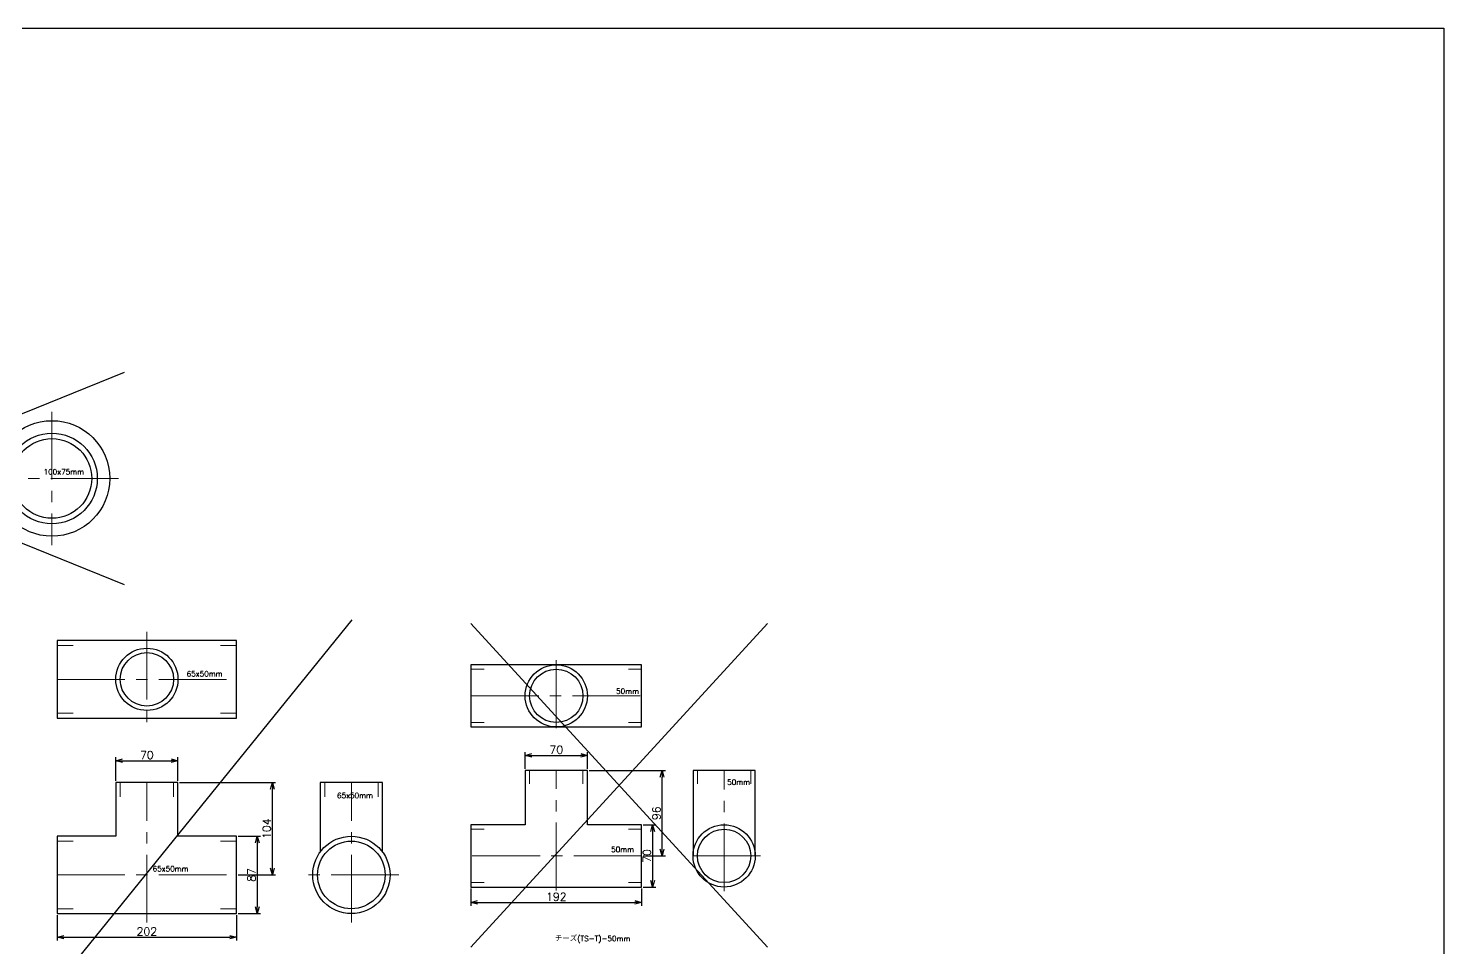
# Model space of a CAD drawing. Header units: millimetres. Extents: x -8731 to 85711, y -14522 to 31379.
# Drawn here: x 47359 to 48951, y -1409 to -375 of the extents above; entities that cross this region are included whole.
import ezdxf

# ---------------------------------------------------------------- set-up
doc = ezdxf.new("R2010")
doc.units = ezdxf.units.MM
doc.header["$LTSCALE"] = 4
doc.header["$PDMODE"] = 99
doc.header["$PDSIZE"] = 1
doc.linetypes.add('CENTER2', pattern=[28.575, 19.05, -3.175, 3.175, -3.175])
doc.layers.add('05_CENTER', color=4, linetype='CENTER2', lineweight=13)
doc.layers.add('08_DIM', color=3, linetype='Continuous', lineweight=13)
doc.layers.add('10_DRAFT', color=8, linetype='Continuous', lineweight=0, plot=False)
doc.styles.add('KSS_TXT', font='txt.shx', dxfattribs={"bigfont": 'extfont2.shx'})
doc.dimstyles.new('KSS_DIM', dxfattribs={"dimscale": 3, "dimtxt": 3, "dimasz": 2.5, "dimexe": 1.25, "dimexo": 0.625, "dimtad": 1, "dimdsep": 46, "dimtxsty": 'KSS_TXT', "dimblk": 'OPEN30', "dimcen": 0, "dimazin": 2, "dimtfac": 0.75, "dimtmove": 0, "dimatfit": 3, "dimldrblk": 'OPEN30', "dimfxl": 1, "dimtolj": 1, "dimarcsym": 0})

# ---------------------------------------------------------------- blocks, each defined once
blk = doc.blocks.new('チーズ(TS-T)-50mmc_1_1_1')
at = {"color": 0}
for p, q in [((-35, 0), (-35, -96)), ((35, 0), (-35, 0)), ((35, -96), (35, 0))]:
    blk.add_line(p, q, dxfattribs=at)
for radius in [35, 30]:
    blk.add_circle((0, -96), radius, dxfattribs=at)
at = {"layer": '05_CENTER', "color": 0}
for p, q in [((0, -135.6), (0, 0)), ((40.8, -96), (-40.8, -96))]:
    blk.add_line(p, q, dxfattribs=at)
at = {"layer": '10_DRAFT'}
for p, q in [((-30, -14.9), (-30, 0)), ((30, -14.9), (30, 0))]:
    blk.add_line(p, q, dxfattribs=at)
at = {"layer": '10_DRAFT', "style": 'KSS_TXT'}
blk.add_text('50mm', height=6, dxfattribs=at).set_placement((3.4, -16.1))
blk = doc.blocks.new('チーズ(TS-T)-50mma_1_1_1')
at = {"color": 0}
for p, q in [((-35, 0), (-35, -61)), ((35, 0), (-35, 0)), ((35, -61), (35, 0)), ((-96, -61), (-96, -131)), ((-35, -61), (-96, -61)), ((96, -61), (35, -61)), ((96, -131), (96, -61)), ((-96, -131), (96, -131))]:
    blk.add_line(p, q, dxfattribs=at)
at = {"layer": '05_CENTER', "color": 0}
for p, q in [((0, -134.8), (0, 0)), ((96, -96), (-96, -96))]:
    blk.add_line(p, q, dxfattribs=at)
at = {"layer": '10_DRAFT'}
for p, q in [((-30, -14.9), (-30, 0)), ((30, -14.9), (30, 0)), ((-81.1, -66), (-96, -66)), ((81.1, -66), (96, -66)), ((-81.1, -126), (-96, -126)), ((81.1, -126), (96, -126))]:
    blk.add_line(p, q, dxfattribs=at)
at = {"layer": '10_DRAFT', "style": 'KSS_TXT'}
blk.add_text('50mm', height=6, dxfattribs=at).set_placement((61.7, -91.7))
blk = doc.blocks.new('チーズ(TS-T)-50mmb_1_1_1')
at = {"color": 0}
for p, q in [((-96, 35), (-96, -35)), ((96, 35), (-96, 35)), ((96, -35), (96, 35)), ((-96, -35), (96, -35))]:
    blk.add_line(p, q, dxfattribs=at)
for radius in [35, 30]:
    blk.add_circle((0, 0), radius, dxfattribs=at)
at = {"layer": '05_CENTER', "color": 0}
for p, q in [((0, 40), (0, -40)), ((-96, 0), (96, 0))]:
    blk.add_line(p, q, dxfattribs=at)
at = {"layer": '10_DRAFT'}
for p, q in [((-81.1, 30), (-96, 30)), ((81.1, 30), (96, 30)), ((-81.1, -30), (-96, -30)), ((81.1, -30), (96, -30))]:
    blk.add_line(p, q, dxfattribs=at)
at = {"layer": '10_DRAFT', "style": 'KSS_TXT'}
blk.add_text('50mm', height=6, dxfattribs=at).set_placement((67.3, 2.2))
blk = doc.blocks.new('_Open30')
at = {"color": 0, "linetype": 'ByBlock', "lineweight": -2}
for p, q in [((-1, 0.27), (0, 0)), ((0, 0), (-1, -0.27)), ((0, 0), (-1, 0))]:
    blk.add_line(p, q, dxfattribs=at)
blk = doc.blocks.new('*D1514')
at = {"layer": '08_DIM', "color": 0, "lineweight": -2, "transparency": 16777216}
for p, q in [((47856.8, -1342.5), (47856.8, -1361.7)), ((48048.8, -1342.5), (48048.8, -1361.7)), ((47864.3, -1358), (48041.3, -1358))]:
    blk.add_line(p, q, dxfattribs=at)
at = {"layer": 'Defpoints', "color": 0, "transparency": 16777216}
for p in [(47856.8, -1340.7), (48048.8, -1340.7), (48048.8, -1358)]:
    blk.add_point(p, dxfattribs=at)
at = {"layer": '08_DIM', "color": 0, "lineweight": -2, "transparency": 16777216, "xscale": 7.5, "yscale": 7.5, "zscale": 7.5, "rotation": 180}
blk.add_blockref('_Open30', (47856.8, -1358), dxfattribs=at)
at = {"layer": '08_DIM', "color": 0, "lineweight": -2, "transparency": 16777216, "xscale": 7.5, "yscale": 7.5, "zscale": 7.5}
blk.add_blockref('_Open30', (48048.8, -1358), dxfattribs=at)
at = {"layer": '08_DIM', "color": 0, "transparency": 16777216, "insert": (47952.8, -1351.6), "char_height": 9, "attachment_point": 5, "style": 'KSS_TXT'}
blk.add_mtext('\\A1;192', dxfattribs=at)
blk = doc.blocks.new('*D1515')
at = {"layer": '08_DIM', "color": 0, "lineweight": -2, "transparency": 16777216}
for p, q in [((47989.7, -1209.7), (48075.6, -1209.7)), ((48071.8, -1298.2), (48071.8, -1217.2)), ((48050.7, -1305.7), (48075.6, -1305.7))]:
    blk.add_line(p, q, dxfattribs=at)
at = {"layer": 'Defpoints', "color": 0, "transparency": 16777216}
for p in [(47987.8, -1209.7), (48071.8, -1209.7), (48048.8, -1305.7)]:
    blk.add_point(p, dxfattribs=at)
at = {"layer": '08_DIM', "color": 0, "lineweight": -2, "transparency": 16777216, "xscale": 7.5, "yscale": 7.5, "zscale": 7.5}
for p, rotation in [((48071.8, -1209.7), 90), ((48071.8, -1305.7), 270)]:
    blk.add_blockref('_Open30', p, dxfattribs=dict(at, rotation=rotation))
at = {"layer": '08_DIM', "color": 0, "transparency": 16777216, "insert": (48065.4, -1257.7), "char_height": 9, "attachment_point": 5, "rotation": 90, "style": 'KSS_TXT'}
blk.add_mtext('\\A1;96', dxfattribs=at)
blk = doc.blocks.new('*D1516')
at = {"layer": '08_DIM', "color": 0, "lineweight": -2, "transparency": 16777216}
for p, q in [((48050.7, -1270.7), (48064.9, -1270.7)), ((48061.2, -1278.2), (48061.2, -1333.2)), ((48050.7, -1340.7), (48064.9, -1340.7))]:
    blk.add_line(p, q, dxfattribs=at)
at = {"layer": 'Defpoints', "color": 0, "transparency": 16777216}
for p in [(48048.8, -1270.7), (48048.8, -1340.7), (48061.2, -1340.7)]:
    blk.add_point(p, dxfattribs=at)
at = {"layer": '08_DIM', "color": 0, "lineweight": -2, "transparency": 16777216, "xscale": 7.5, "yscale": 7.5, "zscale": 7.5}
for p, rotation in [((48061.2, -1270.7), 90), ((48061.2, -1340.7), 270)]:
    blk.add_blockref('_Open30', p, dxfattribs=dict(at, rotation=rotation))
at = {"layer": '08_DIM', "color": 0, "transparency": 16777216, "insert": (48054.8, -1305.7), "char_height": 9, "attachment_point": 5, "rotation": 90, "style": 'KSS_TXT'}
blk.add_mtext('\\A1;70', dxfattribs=at)
blk = doc.blocks.new('*D1517')
at = {"layer": '08_DIM', "color": 0, "lineweight": -2, "transparency": 16777216}
for p, q in [((47917.8, -1207.8), (47917.8, -1188.9)), ((47925.3, -1192.7), (47980.3, -1192.7)), ((47987.8, -1207.8), (47987.8, -1188.9))]:
    blk.add_line(p, q, dxfattribs=at)
at = {"layer": 'Defpoints', "color": 0, "transparency": 16777216}
for p in [(47987.8, -1192.7), (47917.8, -1209.7), (47987.8, -1209.7)]:
    blk.add_point(p, dxfattribs=at)
at = {"layer": '08_DIM', "color": 0, "lineweight": -2, "transparency": 16777216, "xscale": 7.5, "yscale": 7.5, "zscale": 7.5, "rotation": 180}
blk.add_blockref('_Open30', (47917.8, -1192.7), dxfattribs=at)
at = {"layer": '08_DIM', "color": 0, "lineweight": -2, "transparency": 16777216, "xscale": 7.5, "yscale": 7.5, "zscale": 7.5}
blk.add_blockref('_Open30', (47987.8, -1192.7), dxfattribs=at)
at = {"layer": '08_DIM', "color": 0, "transparency": 16777216, "insert": (47952.8, -1186.3), "char_height": 9, "attachment_point": 5, "style": 'KSS_TXT'}
blk.add_mtext('\\A1;70', dxfattribs=at)
blk = doc.blocks.new('径違いチーズ(TS-T)-65mm×50mmb_1_1_1')
at = {"color": 0}
for p, q in [((-101, 43.5), (-101, -43.5)), ((101, 43.5), (-101, 43.5)), ((101, -43.5), (101, 43.5)), ((-101, -43.5), (101, -43.5))]:
    blk.add_line(p, q, dxfattribs=at)
for radius in [35, 30]:
    blk.add_circle((0, 0), radius, dxfattribs=at)
at = {"layer": '05_CENTER', "color": 0}
for p, q in [((0, 53.5), (0, -53.5)), ((-101, 0), (101, 0))]:
    blk.add_line(p, q, dxfattribs=at)
at = {"layer": '10_DRAFT'}
for p, q in [((-101, 38), (-83, 38)), ((101, 38), (83, 38)), ((-101, -38), (-83, -38)), ((101, -38), (83, -38))]:
    blk.add_line(p, q, dxfattribs=at)
at = {"layer": '10_DRAFT', "style": 'KSS_TXT'}
blk.add_text('65x50mm', height=6, dxfattribs=at).set_placement((44.7, 3.2))
blk = doc.blocks.new('径違いチーズ(TS-T)-65mm×50mmc_1_1_1')
at = {"color": 0}
for p, q in [((-35, 104), (-35, 25.8)), ((35, 104), (-35, 104)), ((35, 25.8), (35, 104))]:
    blk.add_line(p, q, dxfattribs=at)
for radius in [43.5, 38]:
    blk.add_circle((0, 0), radius, dxfattribs=at)
at = {"layer": '05_CENTER', "color": 0}
for p, q in [((0, -53.5), (0, 104)), ((53.5, 0), (-53.5, 0))]:
    blk.add_line(p, q, dxfattribs=at)
at = {"layer": '10_DRAFT'}
for p, q in [((-30, 104), (-30, 87.8)), ((30, 104), (30, 87.8))]:
    blk.add_line(p, q, dxfattribs=at)
at = {"layer": '10_DRAFT', "style": 'KSS_TXT'}
blk.add_text('65x50mm', height=6, dxfattribs=at).set_placement((-16.1, 86.4))
blk = doc.blocks.new('径違いチーズ(TS-T)-65mm×50mma_1_1_1')
at = {"color": 0}
for p, q in [((-35, 104), (-35, 43.5)), ((35, 104), (-35, 104)), ((35, 43.5), (35, 104)), ((-101, 43.5), (-101, -43.5)), ((-35, 43.5), (-101, 43.5)), ((101, 43.5), (35, 43.5)), ((101, -43.5), (101, 43.5)), ((-101, -43.5), (101, -43.5))]:
    blk.add_line(p, q, dxfattribs=at)
at = {"layer": '05_CENTER', "color": 0}
for p, q in [((0, -53.5), (0, 104)), ((-101, 0), (101, 0))]:
    blk.add_line(p, q, dxfattribs=at)
at = {"layer": '10_DRAFT'}
for p, q in [((-30, 104), (-30, 87.8)), ((30, 104), (30, 87.8)), ((-101, 38), (-83, 38)), ((101, 38), (83, 38)), ((-101, -38), (-83, -38)), ((101, -38), (83, -38))]:
    blk.add_line(p, q, dxfattribs=at)
at = {"layer": '10_DRAFT', "style": 'KSS_TXT'}
blk.add_text('65x50mm', height=6, dxfattribs=at).set_placement((6.4, 4))
blk = doc.blocks.new('*D1815')
at = {"layer": '08_DIM', "color": 0, "lineweight": -2, "transparency": 16777216}
for p, q in [((47529.1, -1223.1), (47637.1, -1223.1)), ((47633.4, -1319.6), (47633.4, -1230.6)), ((47595.1, -1327.1), (47637.1, -1327.1))]:
    blk.add_line(p, q, dxfattribs=at)
at = {"layer": 'Defpoints', "color": 0, "transparency": 16777216}
for p in [(47527.2, -1223.1), (47633.4, -1223.1), (47593.2, -1327.1)]:
    blk.add_point(p, dxfattribs=at)
at = {"layer": '08_DIM', "color": 0, "lineweight": -2, "transparency": 16777216, "xscale": 7.5, "yscale": 7.5, "zscale": 7.5}
for p, rotation in [((47633.4, -1223.1), 90), ((47633.4, -1327.1), 270)]:
    blk.add_blockref('_Open30', p, dxfattribs=dict(at, rotation=rotation))
at = {"layer": '08_DIM', "color": 0, "transparency": 16777216, "insert": (47627, -1275.1), "char_height": 9, "attachment_point": 5, "rotation": 90, "style": 'KSS_TXT'}
blk.add_mtext('\\A1;104', dxfattribs=at)
blk = doc.blocks.new('*D1816')
at = {"layer": '08_DIM', "color": 0, "lineweight": -2, "transparency": 16777216}
for p, q in [((47391.2, -1372.5), (47391.2, -1400.9)), ((47593.2, -1372.5), (47593.2, -1400.9)), ((47398.7, -1397.1), (47585.7, -1397.1))]:
    blk.add_line(p, q, dxfattribs=at)
at = {"layer": 'Defpoints', "color": 0, "transparency": 16777216}
for p in [(47391.2, -1370.6), (47593.2, -1370.6), (47593.2, -1397.1)]:
    blk.add_point(p, dxfattribs=at)
at = {"layer": '08_DIM', "color": 0, "lineweight": -2, "transparency": 16777216, "xscale": 7.5, "yscale": 7.5, "zscale": 7.5, "rotation": 180}
blk.add_blockref('_Open30', (47391.2, -1397.1), dxfattribs=at)
at = {"layer": '08_DIM', "color": 0, "lineweight": -2, "transparency": 16777216, "xscale": 7.5, "yscale": 7.5, "zscale": 7.5}
blk.add_blockref('_Open30', (47593.2, -1397.1), dxfattribs=at)
at = {"layer": '08_DIM', "color": 0, "transparency": 16777216, "insert": (47492.2, -1390.7), "char_height": 9, "attachment_point": 5, "style": 'KSS_TXT'}
blk.add_mtext('\\A1;202', dxfattribs=at)
blk = doc.blocks.new('*D1817')
at = {"layer": '08_DIM', "color": 0, "lineweight": -2, "transparency": 16777216}
for p, q in [((47595.1, -1283.6), (47620.2, -1283.6)), ((47616.4, -1291.1), (47616.4, -1363.1)), ((47595.1, -1370.6), (47620.2, -1370.6))]:
    blk.add_line(p, q, dxfattribs=at)
at = {"layer": 'Defpoints', "color": 0, "transparency": 16777216}
for p in [(47593.2, -1283.6), (47593.2, -1370.6), (47616.4, -1370.6)]:
    blk.add_point(p, dxfattribs=at)
at = {"layer": '08_DIM', "color": 0, "lineweight": -2, "transparency": 16777216, "xscale": 7.5, "yscale": 7.5, "zscale": 7.5}
for p, rotation in [((47616.4, -1283.6), 90), ((47616.4, -1370.6), 270)]:
    blk.add_blockref('_Open30', p, dxfattribs=dict(at, rotation=rotation))
at = {"layer": '08_DIM', "color": 0, "transparency": 16777216, "insert": (47610, -1327.1), "char_height": 9, "attachment_point": 5, "rotation": 90, "style": 'KSS_TXT'}
blk.add_mtext('\\A1;87', dxfattribs=at)
blk = doc.blocks.new('*D1818')
at = {"layer": '08_DIM', "color": 0, "lineweight": -2, "transparency": 16777216}
for p, q in [((47457.2, -1221.2), (47457.2, -1194.8)), ((47464.7, -1198.6), (47519.7, -1198.6)), ((47527.2, -1221.2), (47527.2, -1194.8))]:
    blk.add_line(p, q, dxfattribs=at)
at = {"layer": 'Defpoints', "color": 0, "transparency": 16777216}
for p in [(47527.2, -1198.6), (47457.2, -1223.1), (47527.2, -1223.1)]:
    blk.add_point(p, dxfattribs=at)
at = {"layer": '08_DIM', "color": 0, "lineweight": -2, "transparency": 16777216, "xscale": 7.5, "yscale": 7.5, "zscale": 7.5, "rotation": 180}
blk.add_blockref('_Open30', (47457.2, -1198.6), dxfattribs=at)
at = {"layer": '08_DIM', "color": 0, "lineweight": -2, "transparency": 16777216, "xscale": 7.5, "yscale": 7.5, "zscale": 7.5}
blk.add_blockref('_Open30', (47527.2, -1198.6), dxfattribs=at)
at = {"layer": '08_DIM', "color": 0, "transparency": 16777216, "insert": (47492.2, -1192.2), "char_height": 9, "attachment_point": 5, "style": 'KSS_TXT'}
blk.add_mtext('\\A1;70', dxfattribs=at)
blk = doc.blocks.new('径違いソケット(TS-RS)-100mm×75mmc_1_1')
at = {"color": 0}
for radius in [65, 51, 44.8]:
    blk.add_circle((0, 0), radius, dxfattribs=at)
at = {"layer": '05_CENTER', "color": 0}
for p, q in [((0, 75), (0, -75)), ((75, 0), (-75, 0))]:
    blk.add_line(p, q, dxfattribs=at)
at = {"layer": '10_DRAFT', "style": 'KSS_TXT'}
blk.add_text('100x75mm', height=6, dxfattribs=at).set_placement((-9.5, 4.5))

msp = doc.modelspace()

# ---------------------------------------------------------------- linework, layer by layer
at = {"color": 3}
for p, q in [((46877.40583, -762.05059), (47466.58214, -1000.278)), ((47466.58214, -762.05059), (46877.40583, -1000.278))]:
    msp.add_line(p, q, dxfattribs=at)
msp.add_line((47722.72297, -1040.16349), (47395.077, -1444.81869))
at = {"color": 1}
for p, q in [((47856.49353, -1044.1173), (48190.44856, -1408.21536)), ((48190.44856, -1044.1173), (47856.49353, -1408.21536))]:
    msp.add_line(p, q, dxfattribs=at)
at = {"color": 2}
msp.add_lwpolyline([(43965.98843, -374.87537), (48951.04437, -374.87537), (48951.04437, -4765.17324), (43965.98843, -4765.17324)], close=True, dxfattribs=at)

# ---------------------------------------------------------------- block references
at = {"color": 4}
for name, p in [('径違いソケット(TS-RS)-100mm×75mmc_1_1', (47385.46536, -881.1643)), ('径違いチーズ(TS-T)-65mm×50mmb_1_1_1', (47492.24168, -1107.09212)), ('チーズ(TS-T)-50mmb_1_1_1', (47952.77788, -1125.66651)), ('チーズ(TS-T)-50mma_1_1_1', (47952.77788, -1209.66651)), ('チーズ(TS-T)-50mmc_1_1_1', (48141.59174, -1209.66651)), ('径違いチーズ(TS-T)-65mm×50mma_1_1_1', (47492.24168, -1327.09212)), ('径違いチーズ(TS-T)-65mm×50mmc_1_1_1', (47722.24168, -1327.09212))]:
    msp.add_blockref(name, p, dxfattribs=at)

# ---------------------------------------------------------------- texts
at = {"color": 0, "style": 'KSS_TXT'}
msp.add_text('チーズ(TS-T)-50mm', height=6, dxfattribs=at).set_placement((47951.18294, -1401.66651))

# ---------------------------------------------------------------- dimensions: what is measured, and where the dimension line sits
at = {"layer": '08_DIM'}
for base, p1, p2, picture, middle in [((47527.24168, -1198.58651), (47457.24168, -1223.09212), (47527.24168, -1223.09212), '*D1818', (47492.24168, -1192.21151)), ((47987.77788, -1192.65032), (47917.77788, -1209.66651), (47987.77788, -1209.66651), '*D1517', (47952.77788, -1186.27532)), ((48048.77788, -1357.99928), (47856.77788, -1340.66651), (48048.77788, -1340.66651), '*D1514', (47952.77788, -1351.62428)), ((47593.24168, -1397.12254), (47391.24168, -1370.59212), (47593.24168, -1370.59212), '*D1816', (47492.24168, -1390.74754))]:
    dim = msp.add_linear_dim(base=base, p1=p1, p2=p2, dimstyle='KSS_DIM', override={"dimscale": 3}, dxfattribs=at)
    dim.commit()
    dim.dimension.update_dxf_attribs({"geometry": picture, "text_midpoint": middle})
for base, p1, p2, picture, middle in [((48071.80115, -1209.66651), (48048.77788, -1305.66651), (47987.77788, -1209.66651), '*D1515', (48065.42615, -1257.66651)), ((47633.36104, -1223.09212), (47593.24168, -1327.09212), (47527.24168, -1223.09212), '*D1815', (47626.98604, -1275.09212)), ((48061.15349, -1340.66651), (48048.77788, -1270.66651), (48048.77788, -1340.66651), '*D1516', (48054.77849, -1305.66651)), ((47616.42155, -1370.59212), (47593.24168, -1283.59212), (47593.24168, -1370.59212), '*D1817', (47610.04655, -1327.09212))]:
    dim = msp.add_linear_dim(base=base, p1=p1, p2=p2, angle=90, dimstyle='KSS_DIM', override={"dimscale": 3}, dxfattribs=at)
    dim.commit()
    dim.dimension.update_dxf_attribs({"geometry": picture, "text_midpoint": middle})

doc.saveas('drawing.dxf')
